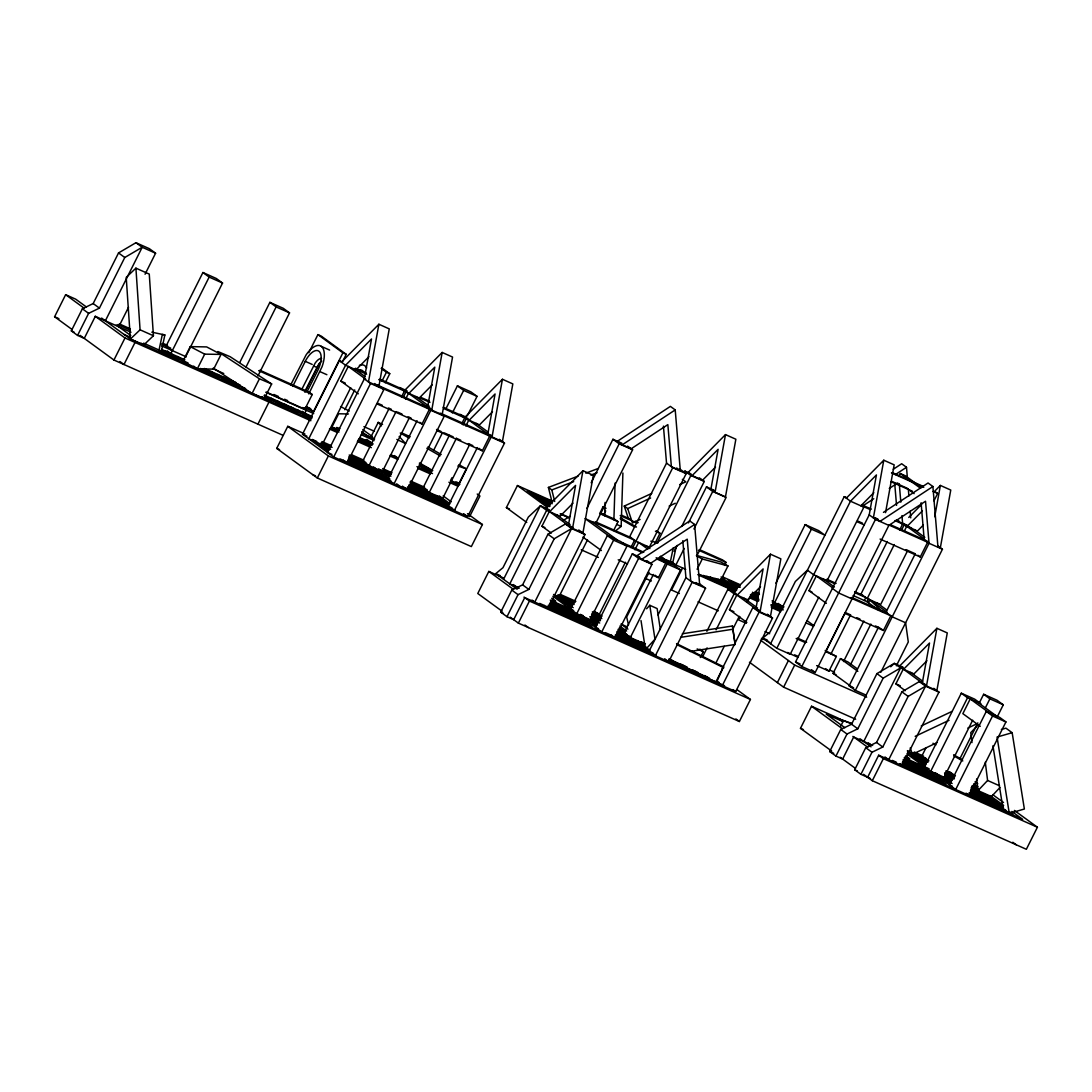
<?xml version="1.0" encoding="UTF-8"?>
<svg xmlns="http://www.w3.org/2000/svg" width="1092" height="1092" viewBox="0 0 1092 1092"><rect width="100%" height="100%" fill="white"/><g stroke="black" fill="none" stroke-linecap="round" stroke-linejoin="round"><path stroke-width="1.5" d="M690.062 651.474L735.134 644.471L732.445 625.989L682.363 633.769M735.134 644.471L732.445 625.989M604.627 515.779L605.077 502.429M613.895 519.792L615.096 483.087M615.124 531.203L621.157 526.412L622.904 473.013M331.954 454.422L327.491 452.443L364.318 378.897L371.512 338.97L345.577 365.233L308.749 438.779L328.842 447.72L325.716 445.44M378.883 324.256L368.482 381.927L378.856 386.554L389.257 328.883L378.883 324.256L341.414 362.189M431.763 410.114L442.164 352.443L452.552 357.057L442.151 414.742L431.763 410.114L427.6 407.07L434.807 367.144L408.858 393.407L404.695 390.376L442.164 352.443M492.042 436.95L502.443 379.279L512.831 383.906L502.416 441.577L492.042 436.95L487.878 433.92L495.072 393.98L469.137 420.243M572.549 528.378L582.951 470.707L593.325 475.334L582.923 533.005L572.549 528.378L568.386 525.348L575.58 485.408L549.645 511.67M710.906 489.243L718.113 449.317L692.164 475.58L688.001 472.549L725.484 434.616L735.858 439.23L725.457 496.901L715.069 492.287L710.906 489.243L713.868 490.567M715.069 492.287L725.484 434.616M760.059 611.875L770.474 554.204L780.848 558.831L770.447 616.502L760.059 611.875L755.896 608.845L763.103 568.918L737.168 595.167M865.806 695.003L855.391 690.362L929.046 543.284L925.525 501.242L888.861 525.389L815.205 672.467L801.815 666.516L795.563 661.957L869.218 514.864L876.426 474.938L850.477 501.201L776.822 648.293L790.226 654.258L818.782 597.215M885.544 512.639L894.171 464.851L883.783 460.223L873.382 517.908L877.832 519.888M934.725 516.734L940.376 485.435L950.763 490.049L940.348 547.72L937.386 546.409M926.494 685.981L936.895 628.309L947.269 632.923L936.868 690.608L926.494 685.981L922.317 682.95L929.524 643.011L903.589 669.273M164.865 334.944L161.452 351.105L158.927 350.6L162.339 334.452L164.865 334.944L151.815 332.173M666.994 561.506L670.256 562.203L673.327 547.665M670.256 562.203L672.781 562.708L676.194 546.546M308.79 393.884L322.058 366.694A21.922 10.087 -66 0 0 321.294 346.369L329.62 350.082M72.004 329.443L54.6 316.762L65.643 294.69L75.689 299.167L86.404 306.975M130.999 332.227L95.318 316.325L84.275 338.397L77.573 335.408L71.321 330.862L82.378 308.79L93.175 303.562L118.537 252.935L135.94 242.711L149.345 248.662L155.583 253.221L145.059 274.242M77.573 335.408L88.616 313.349L99.427 308.121L124.775 257.494L142.192 247.256L155.583 253.221M105.364 320.802L142.192 247.256L135.94 242.711M118.755 326.767L128.528 307.262M282.746 435.203L113.937 360.032L124.993 337.974L95.209 316.257M135.026 342.438L123.983 364.51L119.929 361.548M185.722 356.593L222.55 283.046L216.312 278.487L202.921 272.522L166.093 346.068L172.331 350.628M170.857 353.562L209.159 277.081L202.921 272.522M190.267 346.628L182.91 361.343L197.324 368.85L213.691 369.123L221.048 354.422L206.647 346.915L190.267 346.628L204.682 354.136L221.048 354.422M204.682 354.136L197.324 368.85L193.571 366.107M239.817 362.38L269.888 302.348L283.278 308.313L289.53 312.872L257.958 375.907M246.069 366.939L276.139 306.907L269.888 302.348M252.061 393.502L259.432 378.801L217.895 351.542L230.125 356.702L271.649 383.961L264.291 398.662L252.061 393.502L213.295 368.072M257.93 424.146L268.973 402.088M290.759 384.793L306.033 355.009A21.922 10.087 -66 0 1 321.294 346.369M308.831 352.716L317.909 334.616L321.253 336.104L346.232 354.327L342.465 361.875M292.738 386.35L305.269 361.343A16.517 7.589 -66 0 1 318.878 351.187A16.517 7.589 -66 0 1 317.758 370.461L307.439 391.045M302.061 388.82L315.097 363.213A11.097 5.105 -66 0 1 321.567 358.394M304.641 391.837L318.441 364.701A11.097 5.105 -66 0 1 321.758 361.07M467.512 513.663L482.405 524.529L471.348 546.587L317.322 477.996L276.726 448.389L287.769 426.33L304.886 433.947M305.132 391.864L317.649 366.857A16.517 7.589 -66 0 1 319.779 363.213M259.814 370.215L308.804 392.028L312.23 394.526L304.873 409.241L266.598 392.205M304.805 413.213L306.279 410.264L302.525 407.534M304.491 407.698L313.431 411.67L342.888 352.839L317.909 334.616M499.29 439.298L504.504 443.093L467.676 516.639L333.729 456.988L302.498 434.22L339.325 360.674L342.301 361.998M358.285 393.816L340.881 381.135L348.252 366.421L365.656 379.115M350.696 387.701L322.14 444.731L325.266 447.01M339.052 431.954L331.258 428.487L338.629 413.772L348.444 413.95M344.826 409.732L354.736 389.926M317.322 477.996L328.364 455.937L287.769 426.33M333.729 456.988L370.557 383.456L364.318 378.897M381.886 381.272L386.418 372.222L381.163 368.386M385.23 382.76L389.762 373.71L381.872 367.963M377.709 384.862L383.947 389.421L347.12 462.953L343.379 460.223M382.582 424.46L378.214 422.372L370.843 437.087L374.051 440.649M389.08 408.531L362.776 461.056L394.007 483.838L430.835 410.292L424.583 405.733L430.562 408.394M401.501 396.928L404.45 391.045L378.733 379.593M369.014 465.615L396.082 411.575M403.59 396.573L405.842 392.069L399.604 387.51L407.043 390.827M405.582 399.14L408.531 393.257L427.259 406.92M382.418 471.58L409.473 417.54M387.756 479.279L417.076 420.748M376.699 403.767L422.058 423.969L429.429 409.268L382.541 388.383M446.137 408.353L457.412 385.845L470.802 391.81L477.04 396.369L467.28 415.875M440.062 413.213L444.226 416.257L407.398 489.803L402.402 486.158M433.592 450.436L442.601 432.418M452.375 412.913L463.65 390.404L457.412 385.845M449.358 435.367L423.054 487.892L432.418 494.731M461.766 423.764L464.714 417.881L443.543 408.449M429.293 492.451L456.347 438.424M463.117 424.911L466.12 418.905L459.882 414.346L465.834 417.007M465.861 425.989L468.796 420.092M451.952 477.75L450.477 480.685L458.954 483.579L466.325 468.864L458.94 464.646M469.751 444.376L442.683 498.416L410.537 484.097M477.34 447.583L448.034 506.115L454.272 510.674L491.113 437.128L484.862 432.568L492.328 435.899M436.964 430.617L482.336 450.819L489.707 436.104L442.82 415.233M469.615 516.612L479.934 496.014L477.231 494.048M526.753 522.467L506.388 507.603L517.431 485.544L551.692 500.805M503.33 577.9L488.82 571.43L477.777 593.502L502.143 611.261M503.548 579.32L540.376 505.773L549.317 509.759M500.218 575.62L495.741 573.628L502.975 567.703L528.337 517.076L540.376 505.773L546.628 510.333L509.8 583.879L519.178 588.056M551.31 533.073L541.946 526.235L549.303 511.52M767.321 614.223L772.522 618.017L735.694 691.564L524.733 597.624L513.69 619.683L506.988 616.707L500.75 612.148L511.793 590.09L522.604 584.862L547.952 534.234L565.369 523.996L572.836 527.327M506.988 616.707L518.045 594.649L528.856 589.421L554.204 538.793L571.607 528.555L585.012 534.52L548.184 608.067L544.43 605.337M736.895 689.584L750.422 699.453L739.38 721.512L518.372 623.109L529.429 601.037L524.01 597.092M591.154 482.8L612.953 439.271L621.88 443.256M586.882 508.367L619.191 443.83L612.953 439.271M600.054 512.817L602.989 506.934L606.06 508.299M587.496 539.844L558.94 596.887L562.052 599.167M627.559 446.123L632.596 449.795L595.768 523.341L585.053 518.563L610.032 536.786M603.48 515.328L605.691 510.92M570.529 609.145L607.357 535.599L620.747 541.564L626.999 546.123L590.171 619.655L593.284 621.935M613.595 530.535L618.017 521.703L614.578 519.191L600.805 513.063M607.357 535.599L613.595 540.158L576.767 613.704L596.86 622.645L593.734 620.365M663.431 426.139L666.529 463.131L629.702 536.677L635.94 541.236L649.344 547.201L686.172 473.655L679.92 469.096M630.862 547.556L634.548 540.212L594.362 522.317M599.112 614.782L625.429 562.243M632.937 547.242L672.768 467.69L666.529 463.131M639.775 557.138L632.336 553.821L595.509 627.368L598.484 628.692M634.943 549.781L638.629 542.424L647.829 549.139M632.336 553.821L638.588 558.381L601.76 631.927L552.88 596.273M654.845 543.598L660.005 533.305L656.565 530.794M657.056 543.038L690.867 475.498L684.629 470.939L690.977 473.86M646.942 560.674L651.979 564.346L615.151 637.878L611.397 635.148M649.044 572.331L626.672 617.007L628.514 624.993M653.412 574.46L624.105 633.005L633.469 639.83M681.722 526.481L704.272 481.449L699.276 477.805M647.583 572.877L658.408 577.695L665.765 562.981L656.497 558.858M630.343 637.551L667.171 564.004L660.933 559.459L674.324 565.424L680.575 569.969L658.026 615.001M674.173 551.419L677.177 545.413M688.451 522.904L706.483 486.882L713.936 490.199M684.179 548.471L675.907 564.973L672.153 562.243M693.952 528.965L712.735 491.441L706.483 486.882M682.609 567.963L671.553 590.021L679.347 593.488M685.913 577.682L649.085 651.214L655.337 655.773L692.164 582.227L685.913 577.682L682.814 540.677M696.819 555.937L726.125 497.406L712.735 491.441M697.119 569.287L702.265 558.995L727.968 565.943L720.597 580.657L698.116 574.569M699.303 583.647L705.555 588.192L668.727 661.738L664.659 658.776M724.569 565.383L726.043 562.435L722.604 559.937L699.644 549.713M706.852 631.299L727.9 589.27L733.851 591.932M700.341 657.52L703.275 651.637L699.849 649.139M702.579 656.865L707.097 647.87M716.106 629.852L734.152 593.83L727.9 589.27M746.86 622.426L729.456 609.732L736.827 595.031M715.97 662.83L724.242 646.327M732.514 629.811L739.27 616.311M739.994 616.898L738.533 619.846L746.314 623.314M747.365 602.197L749.576 597.788L757.357 601.255M722.071 669.041L752.879 607.493L759.991 610.66M716.898 679.988L723.532 666.748L676.562 643.611M669.451 659.336L716.42 682.459L723.532 666.748M752.879 607.493L759.131 612.052L722.303 685.599L716.052 681.039L719.041 682.363M775.866 583.142L805.173 524.61L818.577 530.576L824.815 535.135L811.424 529.17L805.173 524.61M811.424 529.17L774.597 602.716L783.974 606.893M770.583 643.734L844.239 496.642L847.215 497.966M826.371 603.33L808.967 590.649L816.338 575.934L832.391 587.646M861.383 505.337L863.881 507.166L827.053 580.712L813.649 574.747L807.411 570.188L795.358 581.476L770.01 632.104L762.776 638.042L767.239 640.021M777.367 682.609L788.41 660.551M855.637 719.232L783.619 687.168L794.662 665.096L760.482 640.171M801.815 666.516L875.47 519.423L869.218 514.864M898.839 476.453L900.299 473.518L905.323 475.757L921.484 487.537M825.825 651.501L845.208 612.776M830.916 654.081L850.463 615.055M887.291 541.509L860.987 594.048L867.225 598.607L880.63 604.558L907.684 550.532M831.722 751.091L800.491 728.323L811.533 706.251L838.328 718.181L843.01 721.607L840.799 726.016M816.639 665.615L828.992 671.116L836.363 656.415L825.197 650.463M864.345 600.518L865.819 597.57M899.712 529.92L902.647 524.037L901.951 515.629M867.225 598.607L894.293 544.567M901.801 529.565L904.053 525.061L897.815 520.502M877.804 609.568L867.034 601.706L868.509 598.771L854.64 592.601M851.815 687.005L833.087 673.341L840.444 658.626L847.815 661.902L857.179 668.741M868.44 602.729L869.914 599.795L887.305 612.489M904.531 530.657L906.742 526.248L924.132 538.943M843.556 661.547L863.854 621.02M850.559 664.605L870.856 624.078M933.96 500.832L937.646 493.475L935.298 491.769M855.391 690.362L849.139 685.817L878.459 627.272M915.287 553.726L885.967 612.271L892.219 616.816L905.609 622.781L908.285 641.973L896.355 665.792M844.812 613.308L883.442 630.507L890.813 615.792L850.627 597.911M880.084 539.066L920.269 556.961L927.64 542.26L888.997 525.047M872.672 745.454L853.698 737.004L842.655 759.063L835.953 756.087L829.702 751.528L840.758 729.47L851.555 724.242L876.917 673.614L894.321 663.376L903.248 667.362M835.953 756.087L846.996 734.029L857.807 728.801L883.155 678.173L900.572 667.935L913.963 673.9L926.931 660.769M880.807 672.317L942.437 549.249L938.274 546.205M863.745 741.482L900.572 667.935L894.321 663.376L890.703 666.762M905.254 690.676L895.89 683.838L903.248 669.123M870.501 778.569L860.933 774.31L854.695 769.751L865.738 747.692L876.548 742.464L901.896 691.837L919.314 681.599L924.938 684.111M860.933 774.31L871.989 752.252L882.786 747.024L908.148 696.396L925.552 686.158L938.956 692.123L902.128 765.669L899.617 763.84M867.635 777.286L878.678 755.227L1022.672 819.341L1011.806 811.424M1014.359 810.428L1037.4 827.231L1026.357 849.289L872.317 780.712L883.36 758.64L878.678 755.227M928.896 760.824L921.525 756.701L925.948 747.87M924.474 766.748L961.301 693.202L974.692 699.167L980.93 703.726L967.539 697.761L961.301 693.202M967.539 697.761L930.712 771.293L950.804 780.248L947.679 777.968M979.128 703.289L983.646 694.28L997.037 700.245L1003.289 704.804L997.269 716.802M972.672 720.229L944.102 777.258L947.228 779.538M959.827 758.872L977.859 722.849M985.38 707.834L989.884 698.839L983.646 694.28M969.095 795.481L1005.923 721.948L999.671 717.389L986.281 711.424L949.453 784.971L952.429 786.295M986.281 711.424L992.532 715.983L955.705 789.516L906.81 753.876M646.614 608.776L649.781 605.282L657.152 608.572L660.36 629.552M978.173 724.774L970.747 732.664L971.989 742.601M985.298 762.257L987.591 780.466L978.05 790.594L976.589 779.019M999.931 787.55L991.44 796.559L971.197 787.55M355.951 369.847L368.932 356.715M432.214 384.903L419.246 398.034L405.842 392.069M487.537 433.77L464.974 417.212L502.443 379.279M492.492 411.739L479.511 424.87L466.12 418.905M568.045 525.197L545.481 508.64L582.951 470.707M573 503.166L560.019 516.298L546.628 510.333M715.519 467.076L702.552 480.207L692.164 475.58M755.568 608.694L732.991 592.137L770.474 554.204M846.314 498.157L883.783 460.223M760.51 586.663L747.542 599.795L734.152 593.83M860.865 505.828L873.832 492.697M908.762 517.431L921.648 504.395M934.52 491.359L940.376 485.435M922.399 510.879L907.07 526.399L902.907 523.368L907.356 525.348M923.354 525.047L917.457 531.026L904.053 525.061M921.989 682.8L899.426 666.243L936.895 628.309M101.611 318.072L130.344 339.025L143.748 344.99L153.426 335.749L149.263 274.092L135.913 268.154L126.222 277.395L130.385 339.052L311.015 419.478M130.385 339.052L140.076 329.811L135.913 268.154M622.263 444.799L675.211 409.91L670.379 406.388L617.417 441.264L622.263 444.799L631.19 448.771L667.854 424.624L671.375 466.666L680.302 470.638L675.211 409.91M641.646 559.336L694.608 524.46L689.762 520.925L636.8 555.814L641.646 559.336L650.573 563.322L687.237 539.161L690.758 581.203L699.685 585.189L694.608 524.46M893.297 469.26L901.664 463.745L906.496 467.28L907.343 477.409M895.344 474.624L906.496 467.28M873.75 498.703L862.475 506.142L870.201 509.582M889.257 488.493L897.72 482.923M883.455 512.366L928.05 482.992L932.896 486.527L937.973 547.256M932.896 486.527L879.934 521.416L875.088 517.881L878.064 519.205M563.062 520.502L570.324 516.229M921.252 725.934L952.047 711.383M915.178 736.322L949.057 720.311M907.411 750.641L912.407 754.285L937.045 742.642M967.826 728.077L977.067 723.723M628.501 518.864L624.269 506.074L651.774 493.393M624.269 506.074L627.695 508.585L650.627 498.02M679.674 484.643L685.79 481.818L682.35 479.32M640.117 519.451L632.473 522.972L627.695 508.585M669.164 506.074L675.279 503.262M552.102 502.265L548.389 487.428L578.037 476.153M585.831 473.177L598.32 468.427M548.389 487.428L551.815 489.939L573.669 481.627M590.827 475.088L597.078 472.713M1001.378 729.456L1005.909 728.159L1012.161 732.705L1024.364 809.022L1009.281 813.376L1003.029 808.817L992.942 745.781M1012.161 732.705L997.064 737.059L1009.281 813.376M680.603 637.359L732.35 629.32M331.258 428.487L339.448 428.624M650.846 541.195L658.258 542.724M696.559 555.418L720.638 561.93L727.968 565.943M921.525 756.701L925.606 757.957M401.556 432.787L410.223 436.759M457.848 465.984L466.325 468.864M851.76 723.45L839.571 719.096L852.265 724.092M259.432 378.801L271.649 383.961M892.178 472.563L922.986 486.281M891.441 472.904L923.777 487.305M933.018 491.414L937.646 493.475M891.577 481.285L906.974 488.151M890.826 481.627L912.393 491.223M862.12 505.009L871.402 509.145M896.122 520.147L899.221 521.526M894.921 520.597L911.588 528.009M863.881 507.166L850.477 501.201L844.239 496.642M890.198 524.61L927.176 541.072M875.47 519.423L888.861 525.389M942.437 549.249L929.046 543.284L922.795 538.725M857.848 521.089L862.489 523.164M856.647 521.539L864.373 524.979M906.019 549.645L915.287 553.767M690.867 475.498L704.272 481.449M619.191 443.83L632.596 449.795M672.768 467.69L686.172 473.655M209.159 277.081L222.55 283.046M276.139 306.907L289.53 312.872M463.65 390.404L477.04 396.369M342.888 352.839L346.232 354.327M386.418 372.222L389.762 373.71M355.637 368.332L366.23 373.055M379.839 379.115L401.01 388.534M420.447 397.201L429.525 401.228M443.134 407.289L461.288 415.37M464.974 417.212L467.936 418.536M357.562 370.174L366.639 374.215M419.355 397.679L429.934 402.388M826.849 579.238L836.117 583.374M854.667 591.632L862.393 595.072M826.917 580.248L834.916 583.81M853.166 595.536L867.034 601.706M379.115 385.885L425.989 406.756M440.895 413.39L486.268 433.592M851.828 597.461L887.373 613.294M370.557 383.456L383.947 389.421M430.835 410.292L444.226 416.257M491.113 437.128L504.504 443.093M852.033 598.935L838.642 592.97L832.391 588.411M305.269 361.343L312.203 364.428M313.5 365.97L316.844 367.458M319.942 371.621L326.877 374.706M340.881 381.135L345.304 383.101M808.967 590.649L811.916 591.96M377.791 403.289L382.337 405.309M388.383 407.998L391.4 409.35M397.461 412.039L401.993 414.059M408.039 416.748L411.07 418.1M436.554 429.456L441.1 431.477M444.116 432.814L453.194 436.855M456.21 438.206L460.756 440.226M468.318 443.598L472.85 445.618M846.013 612.858L850.641 614.919M856.824 617.676L859.923 619.055M875.374 625.934L880.002 627.996M621.362 515.124L630.548 519.205M635.135 521.253L638.206 522.618M698.484 550.163L726.043 562.435M620.201 515.574L637.045 523.082M655.418 531.258L660.005 533.305M599.644 513.527L618.017 521.703M616.734 524.447L621.157 526.412M723.013 577.081L740.144 584.711M755.719 591.646L758.844 593.038M258.654 370.679L312.23 394.526M552.552 502.074L527.259 490.799L549.112 506.743M740.076 585.571L728.159 580.262L737.537 587.1M759.418 594.184L754.954 592.192L758.08 594.471L754.053 592.683M595.563 521.88L631.108 537.701M530.371 493.079L550.464 502.033M731.285 582.541L740.062 587.046M533.497 495.358L552.252 503.712M734.411 584.821L739.775 587.209M758.517 595.549L752.415 592.246M989.884 698.839L1003.289 704.804M536.622 497.638L550.013 503.603L546.887 501.324M720.119 579.347L724.146 581.135M752.265 593.652L757.63 596.041M772.358 602.607L783.073 607.37M539.748 499.918L550.464 504.681M717.881 579.238L727.258 583.415M751.378 594.144L758.066 597.133M774.146 604.285L782.923 608.79M542.861 502.197L549.563 505.173M712.98 577.941L730.384 585.694M773.245 604.777L782.623 608.954M545.986 504.463L550.013 506.265M709.404 577.231L733.51 587.96M750.927 595.727L758.954 599.303M771.007 604.668L783.073 610.032M704.49 575.934L736.636 590.24L721.02 578.856M771.457 605.746L780.835 609.923M660.128 557.07L664.605 559.063M666.093 559.718L672.781 562.708M698.825 574.296L735.735 590.731M758.503 600.873L750.027 596.205L758.803 600.709M780.684 610.742L771.157 605.91M561.124 513.868L567.349 516.639M663.909 559.636L685.721 569.355M698.184 574.897L735.558 591.536M771.375 607.493L780.725 611.657M805.65 622.754L813.431 626.221M363.936 426.631L374.379 431.272M560.141 513.923L569.328 518.004M622.153 542.587L643.789 552.224M656.155 557.725L662.339 560.483M545.481 508.64L548.443 509.964M732.991 592.137L735.967 593.461M899.426 666.243L902.388 667.567M625.593 545.099L642.587 552.661M140.076 329.811L153.426 335.749M613.595 540.158L626.999 546.123M667.171 564.004L680.575 569.969M307.18 407.125L310.524 408.613M119.328 323.915L130.221 328.76M162.885 343.311L167.554 345.4M305.856 407.111L311.438 409.596M117.813 324.57L130.262 330.125M161.411 343.994L170.761 348.143M361.643 433.142L374.652 438.943M273.887 394.471L278.474 396.505M284.603 399.235L287.66 400.6M161.616 345.85L186.35 356.866M212.831 368.659L223.737 373.505M265.779 392.233L313.718 413.581M361.343 434.78L373.246 440.09L361.739 431.695M638.588 558.381L651.979 564.346M692.164 582.227L705.555 588.192M759.131 612.052L772.522 618.017M992.532 715.983L1005.923 721.948M161.48 349.385L184.876 359.814M236.281 382.691L204.34 368.482L211.37 373.6L218.072 376.59L211.043 371.457M264.305 395.181L312.244 416.516M336.745 427.436L339.83 428.801M359.718 437.66L371.771 443.024M419.232 464.155L428.037 468.072M166.503 352.293L173.205 355.269M179.907 358.258L183.92 360.046M206.688 370.188L213.39 373.164M220.079 376.153L226.781 379.129M233.483 382.118L240.172 385.094M264.278 395.836L266.967 397.024M273.655 400L280.357 402.989M287.06 405.965L293.748 408.954M300.45 411.93L307.152 414.919M367.417 441.755L372.782 444.144M427.695 468.591L420.993 465.615L431.04 471.416M168.851 353.999L162.148 351.023L166.83 354.436M175.539 356.988L182.241 359.964L177.559 356.552M209.036 371.894L201.993 369.424M215.725 374.87L222.427 377.859M229.129 380.835L235.817 383.824M269.301 398.73L276.003 401.72M282.705 404.695L289.394 407.685M296.096 410.66L302.784 413.636M309.486 416.625L312.162 417.813M338.957 429.743L334.602 428.473M363.063 440.486L369.765 443.461M419.314 465.533L423.341 467.321M124.106 334.466L130.057 337.128M143.625 343.161L188.015 362.926M200.423 368.454L245.577 388.561M264.278 396.887L311.002 417.69M332.801 427.395L339.039 430.18M359.282 439.189L371.744 444.731M419.546 466.025L431.79 471.471M160.469 350.942L164.496 352.73M231.463 382.541L224.761 379.566L217.745 374.447M285.039 406.401L278.351 403.426L271.321 398.293M291.741 409.391L298.43 412.367L291.414 407.248M310.497 417.731L305.132 415.356L298.102 410.223M358.708 439.202L365.41 442.192M168.182 355.037L172.195 356.825M207.016 372.331L213.718 375.307M221.758 378.883L225.771 380.671M237.824 386.049L224.433 377.423M422.672 468.345L426.685 470.133M357.739 440.281L370.202 445.823M390.445 454.845L398.225 458.312L394.485 455.569M416.926 466.625L432.5 473.559M451.187 481.886L458.968 485.353M506.388 507.603L509.5 508.995M124.993 337.974L310.851 420.734M329.47 429.019L337.223 432.473M357.384 441.455L371.348 447.665M389.967 455.965L397.72 459.418M417.881 468.386L430.303 473.914M448.908 482.2L458.217 486.35M797.378 638.083L806.66 642.205M796.177 638.52L805.459 642.642M825.538 651.596L836.363 656.415M618.222 559.8L627.49 563.936M541.946 526.235L544.894 527.545M729.456 609.732L733.879 611.697M895.89 683.838L900.299 685.803M581.217 549.808L598.361 557.425M645.085 578.241L651.31 581.012M698.034 601.815L718.277 610.824M765.001 631.64L769.683 633.715M54.6 316.762L58.9 318.673M322.004 441.564L331.34 445.727M351.556 454.736L364.005 460.278M382.678 468.591L392.014 472.74M410.688 481.053L424.692 487.291M71.321 330.862L74.01 332.05M761.424 638.329L768.877 641.646M302.498 434.22L306.961 436.199M321.185 442.533L332.091 447.392M349.222 455.023L365.752 462.38M383.483 470.283L391.277 473.751M409.964 482.063L427.095 489.694M316.789 441.468L312.326 439.475L327.941 450.86M321.253 443.448L330.18 447.433M349.522 456.047L365.902 463.336M380.78 469.956L391.195 474.597M410.551 483.21L426.917 490.499M830.111 670.242L834.575 672.222M794.648 654.845L797.747 656.224M350.273 457.261L389.107 474.556M318.564 444.035L330.617 449.399M349.372 457.753L372.14 467.895M385.544 473.86L390.895 476.235M409.65 484.589L439.12 497.706M788.82 653.221L798.088 657.357M833.087 673.341L836.022 674.651M321.69 446.314L328.392 449.29M348.485 458.244L375.266 470.161M442.233 499.986L408.749 485.08L411.875 487.36M324.815 448.594L328.829 450.382M348.921 459.322L378.392 472.44M409.2 486.158L445.359 502.265M381.517 474.72L348.02 459.814L351.146 462.093M408.299 486.65L448.484 504.545L435.995 495.427M348.471 460.892L384.63 476.999M407.412 487.141L448.921 505.623M347.57 461.384L390.731 480.603M452.047 507.903L407.848 488.22L410.974 490.499M339.981 458.886L344.007 460.688M345.495 461.343L390.881 481.558M404.272 487.523L455.173 510.182M795.563 661.957L800.027 663.936M849.139 685.817L853.603 687.796M328.364 455.937L482.405 524.529M794.662 665.096L866.679 697.174M276.726 448.389L279.593 449.672M312.64 474.583L315.506 475.866M697.16 648.921L703.275 651.637M987.591 780.466L999.494 785.762M560.319 594.403L575.866 601.323M914.263 752.006L923.6 756.155M557.985 594.69L575.115 602.32M843.01 721.607L826.262 714.141L844.853 727.695M913.485 752.989L925.948 758.531M558.039 595.604L574.419 602.893M593.761 611.506L598.225 613.499M907.52 751.214L928.364 760.496M626.972 626.74L620.993 624.078L627.927 629.128M553.576 594.498L572.331 602.852M592.424 611.793L602.101 616.106M907.52 752.101L926.275 760.455M574.119 604.531L555.364 596.177L570.98 607.575M592.86 612.885L600.9 616.461M928.05 762.134L909.308 753.78L924.924 765.164M558.49 598.457L571.88 604.422L568.755 602.142M601.351 617.54L591.973 613.363L595.099 615.642M912.421 756.06L925.825 762.025L922.699 759.745M561.602 600.736L572.317 605.5M592.41 614.455L601.788 618.632M915.546 758.339L926.262 763.103M946.354 772.058L954.394 775.634M564.728 603.016L571.43 605.992M591.523 614.946L600.3 619.437M918.672 760.619L925.374 763.595M945.467 772.549L954.831 776.712M567.854 605.296L573.218 607.671M591.96 616.024L599.999 619.601M921.798 762.899L925.811 764.687M944.566 773.027L953.944 777.204M972.699 785.558L975.374 786.745M600.45 620.693L591.072 616.516L594.184 618.795M619.191 629.047L624.556 631.422L619.355 627.627M954.381 778.296L945.017 774.119L948.129 776.398M971.798 786.049L978.5 789.025M552.675 599.863L555.801 601.255L551.719 598.279M905.077 756.783L909.732 758.858L905.609 755.841M589.721 616.803L598.662 620.775M618.004 629.402L624.993 632.514M945.153 775.074L954.08 779.046M971.948 787.004L978.937 790.117M550.272 600.122L573.641 610.524M590.772 618.154L598.566 621.621M618.809 630.644L626.59 634.111M904.217 757.725L929.142 768.823M944.716 775.757L952.497 779.224M550.586 601.146L566.953 608.435L591.932 626.658L546.546 606.442M583.319 615.724L580.343 614.4L595.959 625.784M590.758 619.041L599.699 623.013M617.553 630.971L630.944 636.936M904.517 758.749L920.897 766.038L945.877 784.261L900.491 764.045M944.703 776.644L952.142 779.961M971.498 788.574L987.864 795.863L1003.48 807.247L969.996 792.342L973.122 794.621M642.342 642.492L645.399 643.857M551.323 602.361L570.079 610.715M616.953 631.586L643.748 643.516M924.023 768.318L903.93 759.377L907.043 761.643M990.99 798.143L970.897 789.188L974.023 791.468M550.423 602.852L573.204 612.994M586.595 618.959L597.31 623.723M617.403 632.678L640.171 642.819M903.029 759.855L927.135 770.597M940.54 776.562L951.255 781.326M971.348 790.28L994.116 800.422M549.535 603.344L576.317 615.274M589.721 621.239L596.409 624.215M616.502 633.169L643.297 645.085M903.48 760.947L930.261 772.877M943.652 778.842L950.354 781.817M970.447 790.772L997.228 802.688M549.972 604.422L579.442 617.553M592.833 623.518L596.86 625.307M616.953 634.247L646.409 647.365L637.045 640.54M902.579 761.438L933.387 775.156M946.778 781.121L952.142 783.496M970.884 791.85L1000.354 804.968M582.568 619.833L549.085 604.913L552.211 607.193M649.535 649.644L616.052 634.739L619.178 637.018M936.513 777.422L903.029 762.516L906.142 764.796M548.184 605.405L585.694 622.099M615.151 635.23L649.986 650.736M668.741 659.077L684.807 666.243M902.128 763.008L939.639 779.702M969.095 792.833L1002.579 807.739M548.634 606.497L588.806 624.378M615.601 636.308L653.112 653.016M703.999 675.675L709.363 678.064M902.579 764.086L942.751 781.981M969.546 793.911L1005.705 810.018M539.694 603.398L543.72 605.186M605.337 632.623L612.025 635.612M615.001 636.936L656.224 655.282M724.542 685.708L672.303 662.448L669.178 660.169L702.661 675.074L705.787 677.354M892.301 760.401L896.314 762.189M965.97 793.202L1012.844 814.086L1009.731 811.806M529.429 601.037L750.422 699.453M883.36 758.64L1037.4 827.231M800.491 728.323L803.466 729.647M829.702 751.528L833.728 753.316M500.75 612.148L503.426 613.349M854.695 769.751L857.37 770.952M396.86 439.434L405.596 443.598L399.181 436.459M390.95 454.832L398.225 458.312M676.822 644.621L723.778 667.758M681.312 664.291L687.373 667.28M694.949 671.007L697.979 672.495M704.04 675.484L707.07 676.972M340.581 406.552L349.235 411.056M696.409 555.787L702.265 558.995M717.676 579.047L720.597 580.657M932.977 743.256L935.926 744.894M953.616 754.79L962.462 759.745M953.944 756.005L962.789 760.947M946.573 770.706L955.418 775.661M620.515 517.881L636.486 527.027M620.201 518.796L634.739 527.108M427.941 446.901L441.223 454.504M400.273 433.033L409.131 438.097M426.835 448.239L440.131 455.842M456.006 481.886L458.954 483.579M419.478 462.94L432.76 470.543M261.52 396.846L264.291 398.662L261.793 396.846M900.299 473.518L920.501 488.247M906.046 487.742L914.127 493.639M914.1 529.524L924.815 537.346M917.976 555.296L920.269 556.961M877.272 603.071L886.649 609.909M676.671 467.99L680.302 470.638M823.696 579.21L834.411 587.032M881.148 628.842L883.442 630.507M977.586 702.224L996.327 715.902M988.956 712.612L970.215 698.948L962.857 713.663L980.261 726.344M933.742 688.329L938.956 692.123M910.619 672.413L922.658 681.19M919.314 681.599L925.552 686.158L888.724 759.704L884.984 756.974M807.043 620.665L813.827 625.62M876.917 673.614L883.155 678.173M901.896 691.837L908.148 696.396M778.173 603.412L781.285 605.691M772.099 600.887L777.722 604.995M777.272 606.565L780.384 608.845M773.696 605.855L776.822 608.135M754.053 595.345L757.179 597.611L750.477 594.635L753.603 596.914M840.444 658.626L857.848 671.321M721.061 576.986L737.359 588.875M723.696 582.705L726.808 584.984M729.934 587.264L733.06 589.543M744.198 598.307L757.575 608.067M714.905 578.2L716.994 579.729M720.119 582.009L723.232 584.275M710.291 576.74L713.417 579.019M716.543 581.299L719.669 583.578M706.715 576.044L709.841 578.31M703.152 575.334L706.265 577.613M825.566 668.618L828.992 671.116M602.989 506.934L605.282 508.613M975.06 781.763L977.763 783.742M992.669 794.607L1003.521 802.524M973.791 783.687L977.859 786.663M990.075 795.577L1003.657 805.473M645.986 545.7L649.931 548.58M660.455 556.251L670.979 563.922M696.054 582.541L699.685 585.189M973.286 785.23L977.449 788.274M476.167 423.382L488.22 432.159M659.664 557.766L663.608 560.646M972.836 786.8L974.924 788.328M984.288 795.153L987.414 797.433M990.54 799.713L993.665 801.992M996.778 804.272L999.903 806.551M787.728 652.429L790.226 654.258M811.452 669.737L815.205 672.467M949.48 771.675L952.606 773.955L945.918 770.966L949.03 773.245M974.473 789.898L977.599 792.178M980.712 794.457L983.837 796.723M986.963 799.003L990.089 801.282M993.215 803.562L996.327 805.841M952.156 775.525L954.244 777.04M977.149 793.747L980.261 796.027M983.387 798.307L986.513 800.586M989.639 802.852L992.764 805.132M765.902 640.322L776.822 648.293M948.579 774.815L951.705 777.094M973.573 793.038L976.698 795.317M979.811 797.597L982.937 799.876M976.234 796.901L979.36 799.167M916.447 755.186L919.573 757.466M912.885 754.49L915.997 756.77M919.123 759.036L922.249 761.315M592.41 521.853L617.403 540.076M935.325 772.767L949.904 783.387M415.888 396.546L429.279 406.306M917.321 765.342L920.447 767.608M923.573 769.887L926.685 772.167M929.811 774.446L932.937 776.726M936.062 779.006L939.175 781.285M654.968 575.184L658.408 577.695M907.507 760.073L910.619 762.352M913.745 764.632L916.871 766.912M919.996 769.191L923.109 771.471M926.234 773.737L929.36 776.016M478.897 448.307L482.336 450.819M910.168 763.922L913.294 766.202M916.42 768.481L919.546 770.761M922.658 773.04L925.784 775.32M906.592 763.226L909.718 765.506M912.844 767.772L915.97 770.051M540.649 496.764L543.775 499.044M851.555 724.242L857.807 728.801M876.548 742.464L882.786 747.024M1012.789 842.26L1016.311 844.826M909.267 767.075L912.393 769.355M537.073 496.068L540.199 498.334M543.325 500.614L546.437 502.893M578.76 529.961L585.012 534.52M517.431 485.544L547.31 507.33M556.674 514.81L570.065 524.57M355.228 368.454L358.968 371.198L345.577 365.233L339.325 360.674M868.358 742.942L870.447 744.457M355.623 369.697L364.987 376.535M374.692 383.524L378.856 386.554M859.991 738.752L871.075 746.832M565.369 523.996L571.607 528.555L534.78 602.101L532.063 600.122M582.937 537.114L601.351 550.545M811.533 706.251L842.137 728.569M852.879 736.418L867.812 747.31M749.44 662.23L783.619 687.168M419.765 422.304L422.058 423.969M840.758 729.47L846.996 734.029M865.738 747.692L871.989 752.252M547.952 534.234L554.204 538.793M840.144 757.247L855.418 768.372M863.554 774.324L872.317 780.712M457.316 482.377L459.937 484.288M732.978 689.584L735.694 691.564M425.348 466.885L430.698 470.788M692.847 669.819L695.973 672.099M362.803 429.606L372.358 436.582M689.27 669.109L692.396 671.389M118.537 252.935L124.775 257.494M679.456 663.854L682.568 666.134M670.665 659.35L672.754 660.865M675.88 663.144L678.992 665.424M366.762 439.366L372.891 443.843M443.161 495.904L451.283 501.829M365.083 440.049L372.099 445.167M619.846 626.085L626.631 631.039M641.25 641.7L644.28 643.911M360.729 438.766L367.745 443.898M439.161 495.836L450.027 503.767M463.595 513.663L467.676 516.639M594.116 611.138L601.201 616.298M618.891 629.197L620.979 630.726M636.595 642.11L639.721 644.389M642.847 646.669L645.959 648.948M435.544 497.01L438.67 499.29M441.782 501.556L444.908 503.835M595.549 614.073L598.662 616.352M620.529 632.295L623.655 634.575M626.781 636.854L629.893 639.134M633.019 641.4L636.145 643.679M639.27 645.959L642.396 648.238M419.478 487.196L422.59 489.462M425.716 491.741L428.842 494.021M431.968 496.3L435.094 498.58M438.206 500.859L441.332 503.139M617.99 632.35L620.079 633.865M623.204 636.145L626.33 638.424M629.442 640.704L632.568 642.983M635.694 645.263L638.82 647.529M735.872 718.946L739.38 721.512M306.852 406.879L313.431 411.67M415.902 486.486L419.028 488.766M422.14 491.045L425.266 493.325M428.392 495.591L431.517 497.87M434.643 500.15L437.755 502.429M594.649 617.226L597.761 619.492M619.628 635.435L622.754 637.714M625.866 639.994L628.992 642.273M412.326 485.776L415.451 488.056M418.577 490.335L421.689 492.615M424.815 494.894L427.941 497.174M622.303 639.298L625.416 641.564M415.001 489.639L418.127 491.905M421.239 494.185L424.365 496.464M562.517 597.583L565.629 599.863M411.425 488.929L414.55 491.209M565.178 601.446L568.304 603.712M302.238 411.343L311.493 418.086M378.665 468.837L388.656 476.126M373.546 467.007L389.844 478.897M396.628 483.838L400.696 486.814M284.712 404.258L294.076 411.097M563.376 607.739L566.502 610.005M569.628 612.284L572.74 614.564M575.866 616.843L578.992 619.123M582.118 621.403L585.244 623.682M278.01 401.283L287.387 408.108M362.326 462.626L365.451 464.905M368.564 467.185L371.69 469.464M374.815 471.744L377.941 474.024M381.067 476.289L384.179 478.569M553.562 602.47L556.674 604.75M559.8 607.029L562.926 609.309M566.052 611.588L569.178 613.868M572.29 616.147L575.416 618.413M352.498 457.371L355.623 459.65M358.749 461.93L361.875 464.209M365.001 466.475L368.113 468.755M371.239 471.034L374.365 473.314M551.023 602.525L553.112 604.053M556.224 606.319L559.35 608.599M562.476 610.878L565.601 613.158M568.727 615.438L571.839 617.717M348.935 456.661L352.047 458.94M355.173 461.22L358.299 463.499M361.425 465.779L364.551 468.058M367.663 470.338L370.789 472.604M264.619 395.318L271.649 400.436L264.947 397.461L267.294 399.167M552.661 605.623L555.773 607.903M558.899 610.182L562.025 612.448M522.604 584.862L528.856 589.421M351.597 460.51L354.723 462.79M357.848 465.069L360.974 467.349M555.323 609.472L558.449 611.752M354.272 464.373L357.398 466.639M513.377 584.575L518.577 588.383M231.135 380.398L238.165 385.531M498.867 575.907L517.13 589.23M488.82 571.43L513.185 589.202M511.793 590.09L518.045 594.649M167.062 350.805L177.887 358.695L171.185 355.705L164.169 350.587M93.175 303.562L99.427 308.121M116.257 324.952L130.808 335.558M141.237 343.175L143.748 344.99M524.911 625.02L528.419 627.572M510.251 617.185L518.372 623.109M65.643 294.69L84.384 308.353M82.378 308.79L88.616 313.349M80.098 335.353L113.937 360.032M868.509 598.771L882.677 611.943M378.214 422.372L381.422 425.948M910.223 747.911L912.407 754.285M716.161 681.449L716.42 682.459M551.815 489.939L554.709 501.474M649.781 605.282L654.968 639.189L645.468 649.644L641.018 620.584M921.102 502.757L924.201 539.748M908.339 489.216L908.899 495.959M910.168 511.138L910.742 517.881M899.276 483.674L900.818 502.17M894.717 483.51L896.546 505.364M358.299 370.27A16.517 7.589 -66 0 1 363.772 372.249M359.364 365.342A21.922 10.087 -66 0 1 366.639 367.99"/></g></svg>
